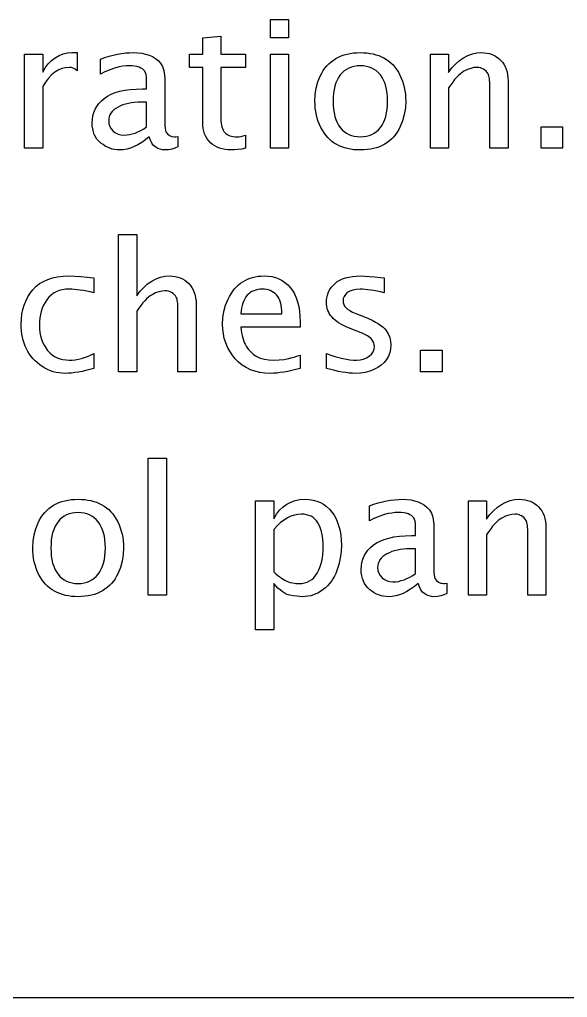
# Model space of a CAD drawing. Header units: inches. Extents: x 0 to 12, y -0.6 to 8.
# Drawn here: x 9.747 to 10.811, y 0 to 1.898 of the extents above; entities that cross this region are included whole.
import ezdxf

# ---------------------------------------------------------------- set-up
doc = ezdxf.new("R2010")
doc.units = ezdxf.units.IN
doc.header["$MEASUREMENT"] = 0

msp = doc.modelspace()

# ---------------------------------------------------------------- linework, layer by layer
at = {"color": 7, "linetype": 'Continuous'}
msp.add_line((0.5, 0), (11.5, 0), dxfattribs=at)
at = {"color": 7, "linetype": 'Continuous', "flags": 128}
for points in [[(10.234, 1.8631), (10.234, 1.8984), (10.234, 1.8984), (10.2692, 1.8984), (10.2692, 1.8984), (10.2692, 1.8631), (10.2692, 1.8631), (10.234, 1.8631)], [(10.1859, 1.6484), (10.1782, 1.647), (10.171, 1.646), (10.1644, 1.6454), (10.1583, 1.6452), (10.1583, 1.6452), (10.152, 1.6454), (10.1461, 1.6461), (10.1405, 1.6472), (10.1353, 1.6487), (10.1304, 1.6507), (10.1258, 1.6531), (10.1215, 1.656), (10.1176, 1.6593), (10.1141, 1.663), (10.111, 1.667), (10.1084, 1.6715), (10.1063, 1.6763), (10.1047, 1.6815), (10.1035, 1.6871), (10.1028, 1.693), (10.1026, 1.6993), (10.1026, 1.6993), (10.1026, 1.8054), (10.1026, 1.8054), (10.0769, 1.8054), (10.0769, 1.8054), (10.0769, 1.8311), (10.0769, 1.8311), (10.1026, 1.8311), (10.1026, 1.8311), (10.1026, 1.8631), (10.1026, 1.8631), (10.1378, 1.8663), (10.1378, 1.8663), (10.1378, 1.8311), (10.1378, 1.8311), (10.1859, 1.8311), (10.1859, 1.8311), (10.1859, 1.8054), (10.1859, 1.8054), (10.1378, 1.8054), (10.1378, 1.8054), (10.1378, 1.706), (10.1378, 1.706), (10.1379, 1.7015), (10.1383, 1.6973), (10.1389, 1.6934), (10.1397, 1.6899), (10.1408, 1.6867), (10.1421, 1.6838), (10.1436, 1.6812), (10.1454, 1.679), (10.1474, 1.6771), (10.1497, 1.6754), (10.1523, 1.674), (10.1552, 1.6729), (10.1584, 1.672), (10.1618, 1.6713), (10.1655, 1.671), (10.1695, 1.6708), (10.1695, 1.6708), (10.1731, 1.671), (10.177, 1.6716), (10.1812, 1.6726), (10.1859, 1.674), (10.1859, 1.674), (10.1859, 1.6484)], [(9.7564, 1.6484), (9.7564, 1.8311), (9.7564, 1.8311), (9.7917, 1.8311), (9.7917, 1.8311), (9.7917, 1.7961), (9.7917, 1.7961), (9.7967, 1.8047), (9.8024, 1.8123), (9.8088, 1.8188), (9.816, 1.8243), (9.8236, 1.8287), (9.8316, 1.8318), (9.8398, 1.8337), (9.8485, 1.8343), (9.8485, 1.8343), (9.8536, 1.8343), (9.859, 1.8343), (9.859, 1.8343), (9.859, 1.799), (9.859, 1.799), (9.8549, 1.8018), (9.8511, 1.8038), (9.8474, 1.805), (9.844, 1.8054), (9.844, 1.8054), (9.8363, 1.8048), (9.829, 1.8031), (9.822, 1.8002), (9.8153, 1.7961), (9.8089, 1.7909), (9.8028, 1.7846), (9.7971, 1.777), (9.7917, 1.7683), (9.7917, 1.7683), (9.7917, 1.6484), (9.7917, 1.6484), (9.7564, 1.6484)], [(9.9988, 1.6708), (9.9914, 1.6649), (9.984, 1.6597), (9.9767, 1.6553), (9.9694, 1.6517), (9.9621, 1.6488), (9.955, 1.6468), (9.9479, 1.6456), (9.941, 1.6452), (9.941, 1.6452), (9.9361, 1.6454), (9.9313, 1.646), (9.9267, 1.6471), (9.9221, 1.6486), (9.9176, 1.6504), (9.9132, 1.6528), (9.9089, 1.6556), (9.9046, 1.6587), (9.9006, 1.6623), (9.8972, 1.6663), (9.8944, 1.6706), (9.892, 1.6753), (9.8902, 1.6804), (9.8889, 1.686), (9.8881, 1.6919), (9.8878, 1.6982), (9.8878, 1.6982), (9.8882, 1.7051), (9.8893, 1.7118), (9.8911, 1.7181), (9.8937, 1.7242), (9.8969, 1.7299), (9.9009, 1.7353), (9.9057, 1.7404), (9.9112, 1.7452), (9.9174, 1.7496), (9.9246, 1.7533), (9.9326, 1.7565), (9.9415, 1.7591), (9.9513, 1.7612), (9.9619, 1.7626), (9.9735, 1.7635), (9.9858, 1.7638), (9.9858, 1.7638), (9.9936, 1.7638), (9.9936, 1.7638), (9.9936, 1.7822), (9.9936, 1.7822), (9.9934, 1.7873), (9.9927, 1.7916), (9.9916, 1.7952), (9.99, 1.798), (9.988, 1.8004), (9.9855, 1.8025), (9.9825, 1.8043), (9.979, 1.8058), (9.975, 1.8071), (9.9706, 1.808), (9.9656, 1.8085), (9.9603, 1.8087), (9.9603, 1.8087), (9.9538, 1.8084), (9.9471, 1.8076), (9.9403, 1.8064), (9.9332, 1.8046), (9.9261, 1.8024), (9.9189, 1.7996), (9.9114, 1.7964), (9.9038, 1.7926), (9.9038, 1.7926), (9.9038, 1.8215), (9.9038, 1.8215), (9.9123, 1.8245), (9.9207, 1.8271), (9.9289, 1.8293), (9.937, 1.8311), (9.945, 1.8325), (9.9529, 1.8335), (9.9606, 1.8341), (9.9682, 1.8343), (9.9682, 1.8343), (9.9763, 1.834), (9.9841, 1.833), (9.9915, 1.8315), (9.9985, 1.8293), (10.0051, 1.8264), (10.011, 1.8229), (10.0161, 1.8186), (10.0206, 1.8136), (10.0225, 1.8107), (10.0242, 1.8074), (10.0256, 1.8037), (10.0268, 1.7996), (10.0277, 1.7951), (10.0283, 1.7902), (10.0287, 1.7848), (10.0288, 1.7791), (10.0288, 1.7791), (10.0288, 1.6985), (10.0288, 1.6985), (10.029, 1.6924), (10.0294, 1.6873), (10.0301, 1.6833), (10.0312, 1.6804), (10.034, 1.6763), (10.0378, 1.6733), (10.0424, 1.6714), (10.0476, 1.6708), (10.0476, 1.6708), (10.0505, 1.671), (10.0545, 1.6715), (10.0545, 1.6715), (10.0545, 1.6512), (10.0545, 1.6512), (10.0486, 1.6486), (10.0424, 1.6467), (10.0359, 1.6456), (10.029, 1.6452), (10.029, 1.6452), (10.0244, 1.6455), (10.0199, 1.6466), (10.0155, 1.6483), (10.0112, 1.6507), (10.0072, 1.654), (10.0038, 1.6585), (10.001, 1.6641), (9.9988, 1.6708)], [(10.234, 1.6484), (10.234, 1.8311), (10.234, 1.8311), (10.2692, 1.8311), (10.2692, 1.8311), (10.2692, 1.6484), (10.2692, 1.6484), (10.234, 1.6484)], [(10.4087, 1.6452), (10.4021, 1.6453), (10.3959, 1.6458), (10.3898, 1.6467), (10.384, 1.6478), (10.3784, 1.6493), (10.3729, 1.6511), (10.3677, 1.6533), (10.3628, 1.6558), (10.358, 1.6586), (10.3536, 1.6618), (10.3493, 1.6654), (10.3453, 1.6694), (10.3416, 1.6738), (10.3381, 1.6785), (10.3349, 1.6836), (10.3319, 1.6891), (10.3292, 1.6949), (10.3269, 1.7008), (10.325, 1.7069), (10.3234, 1.7131), (10.3221, 1.7196), (10.3212, 1.7262), (10.3207, 1.7329), (10.3205, 1.7398), (10.3205, 1.7398), (10.3212, 1.7528), (10.3231, 1.7652), (10.3263, 1.7772), (10.3309, 1.7887), (10.3336, 1.7942), (10.3367, 1.7993), (10.34, 1.8041), (10.3436, 1.8086), (10.3476, 1.8126), (10.3518, 1.8164), (10.3563, 1.8197), (10.3611, 1.8228), (10.3661, 1.8255), (10.3715, 1.8278), (10.3771, 1.8298), (10.3829, 1.8314), (10.389, 1.8327), (10.3953, 1.8336), (10.4018, 1.8341), (10.4087, 1.8343), (10.4087, 1.8343), (10.4152, 1.8341), (10.4214, 1.8336), (10.4275, 1.8328), (10.4333, 1.8317), (10.439, 1.8302), (10.4444, 1.8284), (10.4496, 1.8262), (10.4546, 1.8238), (10.4593, 1.821), (10.4638, 1.8178), (10.4681, 1.8142), (10.4721, 1.8102), (10.4758, 1.8058), (10.4793, 1.8011), (10.4825, 1.796), (10.4855, 1.7905), (10.4881, 1.7847), (10.4904, 1.7788), (10.4924, 1.7726), (10.494, 1.7664), (10.4952, 1.76), (10.4961, 1.7534), (10.4966, 1.7467), (10.4968, 1.7398), (10.4968, 1.7398), (10.4961, 1.7268), (10.4941, 1.7142), (10.4908, 1.7021), (10.4862, 1.6906), (10.4835, 1.6851), (10.4804, 1.68), (10.4771, 1.6752), (10.4734, 1.6708), (10.4695, 1.6667), (10.4653, 1.663), (10.4608, 1.6596), (10.456, 1.6566), (10.451, 1.654), (10.4457, 1.6516), (10.4402, 1.6496), (10.4344, 1.648), (10.4283, 1.6468), (10.422, 1.6459), (10.4155, 1.6454), (10.4087, 1.6452)], [(10.5449, 1.6484), (10.5449, 1.8311), (10.5449, 1.8311), (10.5801, 1.8311), (10.5801, 1.8311), (10.5801, 1.7958), (10.5801, 1.7958), (10.5866, 1.8045), (10.5937, 1.8121), (10.6012, 1.8187), (10.6093, 1.8242), (10.6177, 1.8286), (10.6262, 1.8318), (10.6349, 1.8336), (10.6437, 1.8343), (10.6437, 1.8343), (10.6494, 1.834), (10.6547, 1.8334), (10.6598, 1.8322), (10.6646, 1.8306), (10.6692, 1.8286), (10.6734, 1.826), (10.6774, 1.8231), (10.6811, 1.8196), (10.6845, 1.8158), (10.6874, 1.8116), (10.6899, 1.807), (10.6919, 1.8021), (10.6935, 1.7969), (10.6946, 1.7913), (10.6953, 1.7853), (10.6955, 1.779), (10.6955, 1.779), (10.6955, 1.6484), (10.6955, 1.6484), (10.6603, 1.6484), (10.6603, 1.6484), (10.6603, 1.768), (10.6603, 1.768), (10.6602, 1.7725), (10.6601, 1.7767), (10.6598, 1.7804), (10.6595, 1.7837), (10.659, 1.7866), (10.6584, 1.7891), (10.6578, 1.7912), (10.657, 1.7929), (10.6552, 1.7958), (10.6531, 1.7982), (10.6506, 1.8004), (10.6479, 1.8022), (10.6449, 1.8036), (10.6419, 1.8046), (10.6387, 1.8052), (10.6354, 1.8054), (10.6354, 1.8054), (10.6294, 1.805), (10.6231, 1.8036), (10.6166, 1.8012), (10.6099, 1.7979), (10.6064, 1.7958), (10.6029, 1.7931), (10.5993, 1.7899), (10.5956, 1.7862), (10.5918, 1.7819), (10.588, 1.7771), (10.5841, 1.7717), (10.5801, 1.7658), (10.5801, 1.7658), (10.5801, 1.6484), (10.5801, 1.6484), (10.5449, 1.6484)], [(10.4085, 1.6708), (10.4147, 1.6711), (10.4204, 1.6719), (10.4258, 1.6733), (10.4309, 1.6753), (10.4356, 1.6778), (10.44, 1.6809), (10.444, 1.6846), (10.4476, 1.6888), (10.4509, 1.6935), (10.4537, 1.6987), (10.4561, 1.7044), (10.4581, 1.7105), (10.4596, 1.7172), (10.4607, 1.7243), (10.4613, 1.7318), (10.4615, 1.7398), (10.4615, 1.7398), (10.4613, 1.7479), (10.4607, 1.7555), (10.4596, 1.7625), (10.458, 1.7692), (10.4561, 1.7753), (10.4537, 1.781), (10.4508, 1.7861), (10.4476, 1.7908), (10.4439, 1.795), (10.4399, 1.7986), (10.4355, 1.8017), (10.4308, 1.8042), (10.4258, 1.8061), (10.4204, 1.8075), (10.4147, 1.8084), (10.4086, 1.8087), (10.4086, 1.8087), (10.4025, 1.8084), (10.3967, 1.8075), (10.3914, 1.8061), (10.3863, 1.8042), (10.3817, 1.8017), (10.3773, 1.7986), (10.3733, 1.795), (10.3696, 1.7908), (10.3664, 1.7861), (10.3636, 1.781), (10.3612, 1.7753), (10.3592, 1.7692), (10.3577, 1.7625), (10.3566, 1.7555), (10.356, 1.7479), (10.3558, 1.7398), (10.3558, 1.7398), (10.356, 1.7318), (10.3566, 1.7243), (10.3577, 1.7172), (10.3592, 1.7105), (10.3612, 1.7044), (10.3636, 1.6987), (10.3664, 1.6935), (10.3696, 1.6888), (10.3733, 1.6846), (10.3773, 1.6809), (10.3817, 1.6778), (10.3863, 1.6753), (10.3914, 1.6733), (10.3967, 1.6719), (10.4025, 1.6711), (10.4086, 1.6708)], [(9.9936, 1.6901), (9.9936, 1.7378), (9.9936, 1.7378), (9.9827, 1.7381), (9.9827, 1.7381), (9.9762, 1.738), (9.9699, 1.7375), (9.9639, 1.7367), (9.9582, 1.7357), (9.9527, 1.7343), (9.9475, 1.7326), (9.9426, 1.7306), (9.938, 1.7283), (9.9337, 1.7258), (9.93, 1.723), (9.9269, 1.72), (9.9244, 1.7168), (9.9224, 1.7133), (9.921, 1.7096), (9.9202, 1.7058), (9.9199, 1.7017), (9.9199, 1.7017), (9.9204, 1.6961), (9.9221, 1.691), (9.9249, 1.6863), (9.9287, 1.682), (9.9333, 1.6785), (9.9384, 1.676), (9.9438, 1.6745), (9.9495, 1.674), (9.9495, 1.674), (9.9549, 1.6743), (9.9603, 1.675), (9.9657, 1.6763), (9.9712, 1.678), (9.9767, 1.6803), (9.9823, 1.6831), (9.9879, 1.6863), (9.9936, 1.6901)], [(10.7596, 1.6484), (10.7596, 1.6901), (10.7596, 1.6901), (10.8013, 1.6901), (10.8013, 1.6901), (10.8013, 1.6484), (10.8013, 1.6484), (10.7596, 1.6484)], [(9.9391, 1.2148), (9.9391, 1.4808), (9.9391, 1.4808), (9.9744, 1.4808), (9.9744, 1.4808), (9.9744, 1.3622), (9.9744, 1.3622), (9.9809, 1.3709), (9.9879, 1.3785), (9.9954, 1.3851), (10.0035, 1.3906), (10.0119, 1.395), (10.0204, 1.3982), (10.0291, 1.4), (10.038, 1.4007), (10.038, 1.4007), (10.0436, 1.4004), (10.049, 1.3998), (10.054, 1.3986), (10.0588, 1.397), (10.0634, 1.395), (10.0677, 1.3924), (10.0717, 1.3895), (10.0754, 1.386), (10.0787, 1.3822), (10.0817, 1.378), (10.0841, 1.3734), (10.0861, 1.3685), (10.0877, 1.3633), (10.0888, 1.3577), (10.0895, 1.3517), (10.0897, 1.3454), (10.0897, 1.3454), (10.0897, 1.2148), (10.0897, 1.2148), (10.0545, 1.2148), (10.0545, 1.2148), (10.0545, 1.3344), (10.0545, 1.3344), (10.0544, 1.3389), (10.0543, 1.343), (10.054, 1.3468), (10.0537, 1.3501), (10.0532, 1.353), (10.0526, 1.3555), (10.052, 1.3576), (10.0512, 1.3593), (10.0494, 1.3622), (10.0473, 1.3646), (10.0449, 1.3668), (10.0421, 1.3686), (10.0392, 1.37), (10.0361, 1.371), (10.0329, 1.3716), (10.0296, 1.3718), (10.0296, 1.3718), (10.0236, 1.3714), (10.0174, 1.37), (10.0109, 1.3676), (10.0041, 1.3643), (10.0007, 1.3622), (9.9971, 1.3595), (9.9935, 1.3563), (9.9898, 1.3526), (9.9861, 1.3483), (9.9823, 1.3434), (9.9784, 1.3381), (9.9744, 1.3322), (9.9744, 1.3322), (9.9744, 1.2148), (9.9744, 1.2148), (9.9391, 1.2148)], [(9.891, 1.2212), (9.8832, 1.219), (9.8756, 1.217), (9.8682, 1.2153), (9.8612, 1.214), (9.8544, 1.2129), (9.8479, 1.2122), (9.8416, 1.2117), (9.8356, 1.2116), (9.8356, 1.2116), (9.8296, 1.2118), (9.8237, 1.2124), (9.818, 1.2134), (9.8123, 1.2148), (9.8068, 1.2167), (9.8014, 1.219), (9.7961, 1.2216), (9.791, 1.2247), (9.7861, 1.2281), (9.7815, 1.2317), (9.7771, 1.2356), (9.7731, 1.2398), (9.7695, 1.2442), (9.7661, 1.2489), (9.7631, 1.2539), (9.7603, 1.2591), (9.7579, 1.2645), (9.7558, 1.2701), (9.754, 1.2758), (9.7526, 1.2818), (9.7515, 1.2879), (9.7507, 1.2942), (9.7502, 1.3006), (9.75, 1.3072), (9.75, 1.3072), (9.7504, 1.317), (9.7514, 1.3264), (9.7532, 1.3353), (9.7557, 1.3439), (9.7589, 1.352), (9.7627, 1.3598), (9.7673, 1.367), (9.7726, 1.3739), (9.7787, 1.3802), (9.7855, 1.3857), (9.7931, 1.3902), (9.8015, 1.394), (9.8106, 1.3969), (9.8205, 1.399), (9.8312, 1.4003), (9.8426, 1.4007), (9.8426, 1.4007), (9.8539, 1.4004), (9.8656, 1.3997), (9.8781, 1.3984), (9.891, 1.3967), (9.891, 1.3967), (9.891, 1.3678), (9.891, 1.3678), (9.8839, 1.3695), (9.8772, 1.371), (9.8707, 1.3722), (9.8646, 1.3732), (9.8588, 1.374), (9.8534, 1.3746), (9.8483, 1.375), (9.8435, 1.3751), (9.8435, 1.3751), (9.8365, 1.3747), (9.83, 1.3737), (9.8239, 1.3721), (9.8182, 1.3699), (9.813, 1.367), (9.8081, 1.3634), (9.8038, 1.3593), (9.7999, 1.3544), (9.7965, 1.3492), (9.7935, 1.3437), (9.791, 1.3379), (9.7889, 1.3319), (9.7873, 1.3257), (9.7862, 1.3192), (9.7855, 1.3125), (9.7853, 1.3055), (9.7853, 1.3055), (9.7855, 1.2981), (9.7863, 1.291), (9.7875, 1.2843), (9.7893, 1.2779), (9.7916, 1.2719), (9.7944, 1.2663), (9.7976, 1.261), (9.8014, 1.2561), (9.8056, 1.2517), (9.8101, 1.2478), (9.8149, 1.2446), (9.82, 1.2419), (9.8254, 1.2399), (9.8311, 1.2384), (9.8371, 1.2375), (9.8434, 1.2372), (9.8434, 1.2372), (9.8493, 1.2374), (9.8551, 1.238), (9.861, 1.239), (9.8669, 1.2404), (9.8728, 1.2422), (9.8789, 1.2444), (9.8849, 1.247), (9.891, 1.2501), (9.891, 1.2501), (9.891, 1.2212)], [(10.2917, 1.2212), (10.2834, 1.219), (10.2754, 1.217), (10.2677, 1.2153), (10.2603, 1.214), (10.2532, 1.2129), (10.2464, 1.2122), (10.2399, 1.2117), (10.2338, 1.2116), (10.2338, 1.2116), (10.2233, 1.212), (10.2133, 1.2133), (10.204, 1.2156), (10.1952, 1.2187), (10.1869, 1.2227), (10.1793, 1.2275), (10.1723, 1.2333), (10.1658, 1.2399), (10.16, 1.2472), (10.1549, 1.2548), (10.1507, 1.2627), (10.1472, 1.2709), (10.1445, 1.2794), (10.1426, 1.2883), (10.1414, 1.2975), (10.141, 1.307), (10.141, 1.307), (10.1417, 1.3196), (10.1437, 1.3318), (10.1471, 1.3438), (10.1519, 1.3554), (10.1547, 1.361), (10.1578, 1.3662), (10.161, 1.371), (10.1645, 1.3755), (10.1681, 1.3795), (10.172, 1.3832), (10.176, 1.3866), (10.1803, 1.3895), (10.1848, 1.3921), (10.1895, 1.3944), (10.1944, 1.3963), (10.1995, 1.3979), (10.2047, 1.3991), (10.2102, 1.4), (10.2158, 1.4005), (10.2217, 1.4007), (10.2217, 1.4007), (10.2295, 1.4003), (10.2368, 1.3993), (10.2438, 1.3975), (10.2504, 1.3951), (10.2566, 1.3919), (10.2623, 1.3881), (10.2677, 1.3836), (10.2726, 1.3783), (10.2771, 1.3723), (10.2809, 1.3657), (10.2843, 1.3584), (10.2869, 1.3504), (10.289, 1.3416), (10.2905, 1.3322), (10.2914, 1.3221), (10.2917, 1.3113), (10.2917, 1.3113), (10.2917, 1.3013), (10.2917, 1.3013), (10.1763, 1.3013), (10.1763, 1.3013), (10.177, 1.2955), (10.1779, 1.2901), (10.179, 1.285), (10.1802, 1.2802), (10.1816, 1.2758), (10.1832, 1.2717), (10.1849, 1.268), (10.1867, 1.2646), (10.191, 1.2585), (10.1959, 1.2531), (10.2014, 1.2484), (10.2075, 1.2444), (10.2144, 1.2413), (10.2223, 1.239), (10.2309, 1.2377), (10.2405, 1.2372), (10.2405, 1.2372), (10.2507, 1.2376), (10.2607, 1.2387), (10.2634, 1.2392), (10.2664, 1.2398), (10.2698, 1.2406), (10.2735, 1.2415), (10.2775, 1.2426), (10.2819, 1.2439), (10.2866, 1.2453), (10.2917, 1.2468), (10.2917, 1.2468), (10.2917, 1.2212)], [(10.3429, 1.2212), (10.3429, 1.2501), (10.3429, 1.2501), (10.3512, 1.247), (10.3592, 1.2444), (10.367, 1.2422), (10.3744, 1.2404), (10.3816, 1.239), (10.3885, 1.238), (10.3952, 1.2374), (10.4015, 1.2372), (10.4015, 1.2372), (10.4086, 1.2377), (10.415, 1.2391), (10.4208, 1.2415), (10.426, 1.2448), (10.4303, 1.2488), (10.4334, 1.2533), (10.4353, 1.2583), (10.4359, 1.2637), (10.4359, 1.2637), (10.4356, 1.2672), (10.4346, 1.2707), (10.4331, 1.2741), (10.4309, 1.2775), (10.4309, 1.2775), (10.4295, 1.2792), (10.4277, 1.2808), (10.4254, 1.2826), (10.4228, 1.2843), (10.4198, 1.286), (10.4163, 1.2877), (10.4125, 1.2894), (10.4082, 1.2911), (10.4082, 1.2911), (10.3879, 1.2992), (10.3879, 1.2992), (10.3823, 1.3015), (10.377, 1.3039), (10.3721, 1.3064), (10.3676, 1.309), (10.3636, 1.3117), (10.3599, 1.3145), (10.3566, 1.3174), (10.3537, 1.3204), (10.3537, 1.3204), (10.3512, 1.3235), (10.349, 1.3267), (10.3472, 1.3301), (10.3457, 1.3337), (10.3445, 1.3375), (10.3436, 1.3414), (10.3431, 1.3456), (10.3429, 1.3499), (10.3429, 1.3499), (10.3432, 1.3552), (10.344, 1.3603), (10.3453, 1.3652), (10.3471, 1.3698), (10.3494, 1.3743), (10.3523, 1.3785), (10.3556, 1.3824), (10.3595, 1.3862), (10.3639, 1.3896), (10.3688, 1.3925), (10.3742, 1.395), (10.3801, 1.3971), (10.3865, 1.3986), (10.3934, 1.3998), (10.4008, 1.4004), (10.4087, 1.4007), (10.4087, 1.4007), (10.4171, 1.4005), (10.4264, 1.3999), (10.4367, 1.399), (10.448, 1.3976), (10.448, 1.3976), (10.4551, 1.3967), (10.4551, 1.3967), (10.4551, 1.3678), (10.4551, 1.3678), (10.448, 1.3695), (10.4413, 1.371), (10.4348, 1.3722), (10.4288, 1.3732), (10.4232, 1.374), (10.4179, 1.3746), (10.413, 1.375), (10.4085, 1.3751), (10.4085, 1.3751), (10.4006, 1.3746), (10.3938, 1.3733), (10.388, 1.3712), (10.3833, 1.3683), (10.3797, 1.3648), (10.3771, 1.361), (10.3755, 1.3568), (10.375, 1.3524), (10.375, 1.3524), (10.3754, 1.3489), (10.3764, 1.3455), (10.3781, 1.3423), (10.3806, 1.3394), (10.3806, 1.3394), (10.3838, 1.3364), (10.3881, 1.3335), (10.3935, 1.3306), (10.4, 1.3277), (10.4, 1.3277), (10.4166, 1.3212), (10.4166, 1.3212), (10.4245, 1.3179), (10.4317, 1.3145), (10.4382, 1.3112), (10.4438, 1.3079), (10.4487, 1.3046), (10.4529, 1.3013), (10.4562, 1.298), (10.4589, 1.2947), (10.4589, 1.2947), (10.4628, 1.288), (10.4657, 1.2809), (10.4674, 1.2736), (10.4679, 1.266), (10.4679, 1.266), (10.4674, 1.2588), (10.4659, 1.2518), (10.4633, 1.245), (10.4596, 1.2385), (10.455, 1.2326), (10.4494, 1.2273), (10.4428, 1.2227), (10.4351, 1.2188), (10.4268, 1.2156), (10.4181, 1.2134), (10.4088, 1.212), (10.3991, 1.2116), (10.3991, 1.2116), (10.3932, 1.2117), (10.3869, 1.2122), (10.3804, 1.2129), (10.3735, 1.214), (10.3663, 1.2153), (10.3589, 1.217), (10.3511, 1.219), (10.3429, 1.2212)], [(10.1763, 1.327), (10.2564, 1.327), (10.2564, 1.327), (10.2563, 1.3332), (10.2558, 1.339), (10.2549, 1.3443), (10.2538, 1.3492), (10.2523, 1.3535), (10.2505, 1.3575), (10.2483, 1.3609), (10.2458, 1.3639), (10.243, 1.3665), (10.2401, 1.3688), (10.237, 1.3707), (10.2337, 1.3723), (10.2302, 1.3735), (10.2265, 1.3743), (10.2227, 1.3749), (10.2186, 1.3751), (10.2186, 1.3751), (10.214, 1.3749), (10.2097, 1.3743), (10.2056, 1.3733), (10.2018, 1.372), (10.1982, 1.3704), (10.1949, 1.3683), (10.1919, 1.3659), (10.1891, 1.3631), (10.1865, 1.3599), (10.1843, 1.3563), (10.1823, 1.3524), (10.1805, 1.3481), (10.1791, 1.3433), (10.1779, 1.3383), (10.1769, 1.3328), (10.1763, 1.327)], [(10.5256, 1.2148), (10.5256, 1.2565), (10.5256, 1.2565), (10.5673, 1.2565), (10.5673, 1.2565), (10.5673, 1.2148), (10.5673, 1.2148), (10.5256, 1.2148)], [(9.9968, 0.7812), (9.9968, 1.0472), (9.9968, 1.0472), (10.0321, 1.0472), (10.0321, 1.0472), (10.0321, 0.7812), (10.0321, 0.7812), (9.9968, 0.7812)], [(9.8606, 0.778), (9.8541, 0.7781), (9.8478, 0.7786), (9.8417, 0.7795), (9.8359, 0.7806), (9.8303, 0.7821), (9.8249, 0.7839), (9.8197, 0.7861), (9.8147, 0.7886), (9.8099, 0.7914), (9.8055, 0.7946), (9.8012, 0.7982), (9.7972, 0.8022), (9.7935, 0.8066), (9.79, 0.8113), (9.7868, 0.8164), (9.7838, 0.8219), (9.7811, 0.8277), (9.7788, 0.8336), (9.7769, 0.8397), (9.7753, 0.8459), (9.774, 0.8524), (9.7731, 0.859), (9.7726, 0.8657), (9.7724, 0.8726), (9.7724, 0.8726), (9.7731, 0.8856), (9.775, 0.898), (9.7782, 0.91), (9.7828, 0.9215), (9.7856, 0.927), (9.7886, 0.9321), (9.7919, 0.9369), (9.7956, 0.9413), (9.7995, 0.9454), (9.8037, 0.9492), (9.8082, 0.9525), (9.813, 0.9556), (9.8181, 0.9583), (9.8234, 0.9606), (9.829, 0.9626), (9.8348, 0.9642), (9.8409, 0.9655), (9.8472, 0.9664), (9.8538, 0.9669), (9.8606, 0.9671), (9.8606, 0.9671), (9.8671, 0.9669), (9.8733, 0.9664), (9.8794, 0.9656), (9.8853, 0.9645), (9.8909, 0.963), (9.8963, 0.9612), (9.9015, 0.959), (9.9065, 0.9566), (9.9113, 0.9538), (9.9158, 0.9506), (9.92, 0.947), (9.924, 0.943), (9.9277, 0.9386), (9.9312, 0.9339), (9.9344, 0.9288), (9.9374, 0.9233), (9.9401, 0.9175), (9.9424, 0.9116), (9.9443, 0.9054), (9.9459, 0.8992), (9.9471, 0.8928), (9.948, 0.8862), (9.9485, 0.8795), (9.9487, 0.8726), (9.9487, 0.8726), (9.9481, 0.8596), (9.9461, 0.847), (9.9428, 0.8349), (9.9382, 0.8234), (9.9354, 0.8179), (9.9323, 0.8128), (9.929, 0.808), (9.9253, 0.8036), (9.9214, 0.7995), (9.9172, 0.7958), (9.9127, 0.7924), (9.908, 0.7894), (9.9029, 0.7868), (9.8976, 0.7844), (9.8921, 0.7824), (9.8863, 0.7808), (9.8803, 0.7796), (9.8739, 0.7787), (9.8674, 0.7782), (9.8606, 0.778)], [(10.2051, 0.7139), (10.2051, 0.9639), (10.2051, 0.9639), (10.2404, 0.9639), (10.2404, 0.9639), (10.2404, 0.929), (10.2404, 0.929), (10.2458, 0.9379), (10.2519, 0.9457), (10.2585, 0.9522), (10.2658, 0.9576), (10.2737, 0.9617), (10.2823, 0.9647), (10.2914, 0.9665), (10.3012, 0.9671), (10.3012, 0.9671), (10.3094, 0.9667), (10.3171, 0.9655), (10.3244, 0.9636), (10.3311, 0.9609), (10.3374, 0.9574), (10.3432, 0.9532), (10.3485, 0.9482), (10.3534, 0.9424), (10.3577, 0.936), (10.3614, 0.9291), (10.3646, 0.9218), (10.3672, 0.914), (10.3692, 0.9057), (10.3706, 0.897), (10.3715, 0.8878), (10.3718, 0.8781), (10.3718, 0.8781), (10.3712, 0.8654), (10.3696, 0.8529), (10.367, 0.8408), (10.3632, 0.829), (10.361, 0.8233), (10.3584, 0.8179), (10.3555, 0.8128), (10.3524, 0.808), (10.3489, 0.8035), (10.3451, 0.7993), (10.341, 0.7954), (10.3367, 0.7918), (10.3321, 0.7886), (10.3274, 0.7858), (10.3225, 0.7834), (10.3175, 0.7814), (10.3123, 0.7799), (10.307, 0.7788), (10.3015, 0.7782), (10.2959, 0.778), (10.2959, 0.778), (10.291, 0.7781), (10.2854, 0.7787), (10.279, 0.7795), (10.272, 0.7807), (10.2682, 0.7817), (10.2645, 0.7832), (10.2606, 0.7853), (10.2567, 0.7879), (10.2527, 0.791), (10.2486, 0.7947), (10.2445, 0.7989), (10.2404, 0.8036), (10.2404, 0.8036), (10.2404, 0.7139), (10.2404, 0.7139), (10.2051, 0.7139)], [(10.5212, 0.8036), (10.5138, 0.7977), (10.5064, 0.7925), (10.4991, 0.7881), (10.4918, 0.7844), (10.4846, 0.7816), (10.4774, 0.7796), (10.4704, 0.7784), (10.4634, 0.778), (10.4634, 0.778), (10.4585, 0.7782), (10.4538, 0.7788), (10.4491, 0.7799), (10.4446, 0.7814), (10.4401, 0.7832), (10.4356, 0.7856), (10.4313, 0.7884), (10.427, 0.7915), (10.4231, 0.7951), (10.4197, 0.7991), (10.4168, 0.8034), (10.4145, 0.8081), (10.4126, 0.8132), (10.4113, 0.8188), (10.4105, 0.8247), (10.4103, 0.831), (10.4103, 0.831), (10.4106, 0.8379), (10.4117, 0.8446), (10.4136, 0.8509), (10.4161, 0.857), (10.4194, 0.8627), (10.4234, 0.8681), (10.4281, 0.8732), (10.4336, 0.878), (10.4399, 0.8824), (10.447, 0.8861), (10.4551, 0.8893), (10.4639, 0.8919), (10.4737, 0.894), (10.4844, 0.8954), (10.4959, 0.8963), (10.5083, 0.8966), (10.5083, 0.8966), (10.516, 0.8966), (10.516, 0.8966), (10.516, 0.915), (10.516, 0.915), (10.5158, 0.9201), (10.5151, 0.9244), (10.514, 0.928), (10.5125, 0.9308), (10.5105, 0.9332), (10.5079, 0.9353), (10.5049, 0.9371), (10.5014, 0.9386), (10.4974, 0.9399), (10.493, 0.9407), (10.4881, 0.9413), (10.4827, 0.9414), (10.4827, 0.9414), (10.4762, 0.9412), (10.4695, 0.9404), (10.4627, 0.9392), (10.4557, 0.9374), (10.4486, 0.9352), (10.4413, 0.9324), (10.4338, 0.9292), (10.4263, 0.9254), (10.4263, 0.9254), (10.4263, 0.9543), (10.4263, 0.9543), (10.4347, 0.9573), (10.4431, 0.9599), (10.4514, 0.9621), (10.4595, 0.9639), (10.4674, 0.9653), (10.4753, 0.9663), (10.4831, 0.9669), (10.4907, 0.9671), (10.4907, 0.9671), (10.4987, 0.9668), (10.5065, 0.9658), (10.5139, 0.9643), (10.521, 0.9621), (10.5275, 0.9592), (10.5334, 0.9557), (10.5386, 0.9514), (10.543, 0.9464), (10.545, 0.9435), (10.5466, 0.9402), (10.5481, 0.9365), (10.5492, 0.9324), (10.5501, 0.9279), (10.5508, 0.923), (10.5511, 0.9176), (10.5513, 0.9119), (10.5513, 0.9119), (10.5513, 0.8313), (10.5513, 0.8313), (10.5514, 0.8252), (10.5519, 0.8201), (10.5526, 0.8161), (10.5536, 0.8132), (10.5564, 0.8091), (10.5602, 0.8061), (10.5648, 0.8042), (10.5701, 0.8036), (10.5701, 0.8036), (10.573, 0.8038), (10.5769, 0.8043), (10.5769, 0.8043), (10.5769, 0.784), (10.5769, 0.784), (10.571, 0.7814), (10.5648, 0.7795), (10.5583, 0.7784), (10.5515, 0.778), (10.5515, 0.778), (10.5469, 0.7783), (10.5424, 0.7794), (10.538, 0.7811), (10.5336, 0.7835), (10.5296, 0.7868), (10.5262, 0.7913), (10.5234, 0.7969), (10.5212, 0.8036)], [(10.6186, 0.7812), (10.6186, 0.9639), (10.6186, 0.9639), (10.6538, 0.9639), (10.6538, 0.9639), (10.6538, 0.9286), (10.6538, 0.9286), (10.6604, 0.9373), (10.6674, 0.9449), (10.6749, 0.9515), (10.683, 0.957), (10.6914, 0.9614), (10.6999, 0.9646), (10.7086, 0.9664), (10.7174, 0.9671), (10.7174, 0.9671), (10.7231, 0.9668), (10.7285, 0.9662), (10.7335, 0.965), (10.7383, 0.9634), (10.7429, 0.9614), (10.7471, 0.9588), (10.7512, 0.9559), (10.7549, 0.9524), (10.7582, 0.9486), (10.7612, 0.9444), (10.7636, 0.9398), (10.7656, 0.9349), (10.7672, 0.9297), (10.7683, 0.9241), (10.769, 0.9181), (10.7692, 0.9118), (10.7692, 0.9118), (10.7692, 0.7812), (10.7692, 0.7812), (10.734, 0.7812), (10.734, 0.7812), (10.734, 0.9008), (10.734, 0.9008), (10.7339, 0.9053), (10.7338, 0.9094), (10.7335, 0.9132), (10.7332, 0.9165), (10.7327, 0.9194), (10.7321, 0.9219), (10.7315, 0.924), (10.7307, 0.9257), (10.7289, 0.9286), (10.7268, 0.931), (10.7244, 0.9332), (10.7216, 0.935), (10.7186, 0.9364), (10.7156, 0.9374), (10.7124, 0.938), (10.7091, 0.9382), (10.7091, 0.9382), (10.7031, 0.9378), (10.6969, 0.9364), (10.6904, 0.934), (10.6836, 0.9307), (10.6801, 0.9286), (10.6766, 0.9259), (10.673, 0.9227), (10.6693, 0.919), (10.6656, 0.9147), (10.6618, 0.9098), (10.6579, 0.9045), (10.6538, 0.8986), (10.6538, 0.8986), (10.6538, 0.7812), (10.6538, 0.7812), (10.6186, 0.7812)], [(9.8605, 0.8036), (9.8666, 0.8039), (9.8723, 0.8047), (9.8778, 0.8061), (9.8829, 0.8081), (9.8875, 0.8106), (9.8919, 0.8137), (9.8959, 0.8174), (9.8995, 0.8216), (9.9028, 0.8263), (9.9056, 0.8315), (9.908, 0.8372), (9.91, 0.8433), (9.9115, 0.85), (9.9126, 0.8571), (9.9133, 0.8646), (9.9135, 0.8726), (9.9135, 0.8726), (9.9133, 0.8807), (9.9126, 0.8883), (9.9115, 0.8953), (9.91, 0.902), (9.908, 0.9081), (9.9056, 0.9138), (9.9027, 0.9189), (9.8995, 0.9236), (9.8958, 0.9278), (9.8918, 0.9314), (9.8875, 0.9345), (9.8828, 0.937), (9.8777, 0.9389), (9.8723, 0.9403), (9.8666, 0.9411), (9.8605, 0.9414), (9.8605, 0.9414), (9.8544, 0.9411), (9.8487, 0.9403), (9.8433, 0.9389), (9.8382, 0.937), (9.8336, 0.9345), (9.8292, 0.9314), (9.8252, 0.9278), (9.8216, 0.9236), (9.8183, 0.9189), (9.8155, 0.9138), (9.8131, 0.9081), (9.8111, 0.902), (9.8096, 0.8953), (9.8085, 0.8883), (9.8079, 0.8807), (9.8077, 0.8726), (9.8077, 0.8726), (9.8079, 0.8646), (9.8085, 0.8571), (9.8096, 0.85), (9.8111, 0.8433), (9.8131, 0.8372), (9.8155, 0.8315), (9.8183, 0.8263), (9.8216, 0.8216), (9.8252, 0.8174), (9.8292, 0.8137), (9.8336, 0.8106), (9.8382, 0.8081), (9.8433, 0.8061), (9.8487, 0.8047), (9.8544, 0.8039), (9.8605, 0.8036)], [(10.2404, 0.8261), (10.2445, 0.8226), (10.2484, 0.8194), (10.2521, 0.8165), (10.2556, 0.814), (10.2589, 0.8118), (10.2619, 0.81), (10.2647, 0.8085), (10.2673, 0.8074), (10.2724, 0.8058), (10.2778, 0.8046), (10.2833, 0.8039), (10.289, 0.8036), (10.289, 0.8036), (10.2948, 0.8039), (10.3003, 0.8049), (10.3054, 0.8065), (10.3101, 0.8087), (10.3144, 0.8115), (10.3183, 0.8149), (10.3218, 0.8191), (10.3249, 0.8238), (10.3276, 0.829), (10.33, 0.8345), (10.332, 0.8404), (10.3336, 0.8467), (10.3349, 0.8533), (10.3358, 0.8602), (10.3363, 0.8675), (10.3365, 0.8751), (10.3365, 0.8751), (10.3364, 0.8822), (10.3359, 0.8889), (10.3351, 0.8953), (10.334, 0.9012), (10.3325, 0.9068), (10.3307, 0.912), (10.3286, 0.9168), (10.3262, 0.9212), (10.3235, 0.9252), (10.3204, 0.9287), (10.3169, 0.9316), (10.3131, 0.934), (10.3089, 0.9358), (10.3044, 0.9372), (10.2995, 0.938), (10.2943, 0.9382), (10.2943, 0.9382), (10.2875, 0.9378), (10.2806, 0.9364), (10.2738, 0.9341), (10.2671, 0.9309), (10.2604, 0.9268), (10.2537, 0.9217), (10.247, 0.9157), (10.2404, 0.9087), (10.2404, 0.9087), (10.2404, 0.8261)], [(10.516, 0.8229), (10.516, 0.8706), (10.516, 0.8706), (10.5052, 0.8709), (10.5052, 0.8709), (10.4986, 0.8708), (10.4923, 0.8703), (10.4863, 0.8695), (10.4806, 0.8685), (10.4752, 0.8671), (10.47, 0.8654), (10.465, 0.8634), (10.4604, 0.8611), (10.4561, 0.8586), (10.4525, 0.8558), (10.4494, 0.8528), (10.4468, 0.8496), (10.4449, 0.8461), (10.4435, 0.8424), (10.4426, 0.8386), (10.4423, 0.8345), (10.4423, 0.8345), (10.4429, 0.8289), (10.4445, 0.8238), (10.4473, 0.8191), (10.4512, 0.8148), (10.4558, 0.8113), (10.4608, 0.8088), (10.4662, 0.8073), (10.472, 0.8068), (10.472, 0.8068), (10.4773, 0.8071), (10.4827, 0.8078), (10.4881, 0.8091), (10.4936, 0.8108), (10.4991, 0.8131), (10.5048, 0.8159), (10.5104, 0.8191), (10.516, 0.8229)]]:
    msp.add_lwpolyline(points, dxfattribs=at)

doc.saveas('drawing.dxf')
